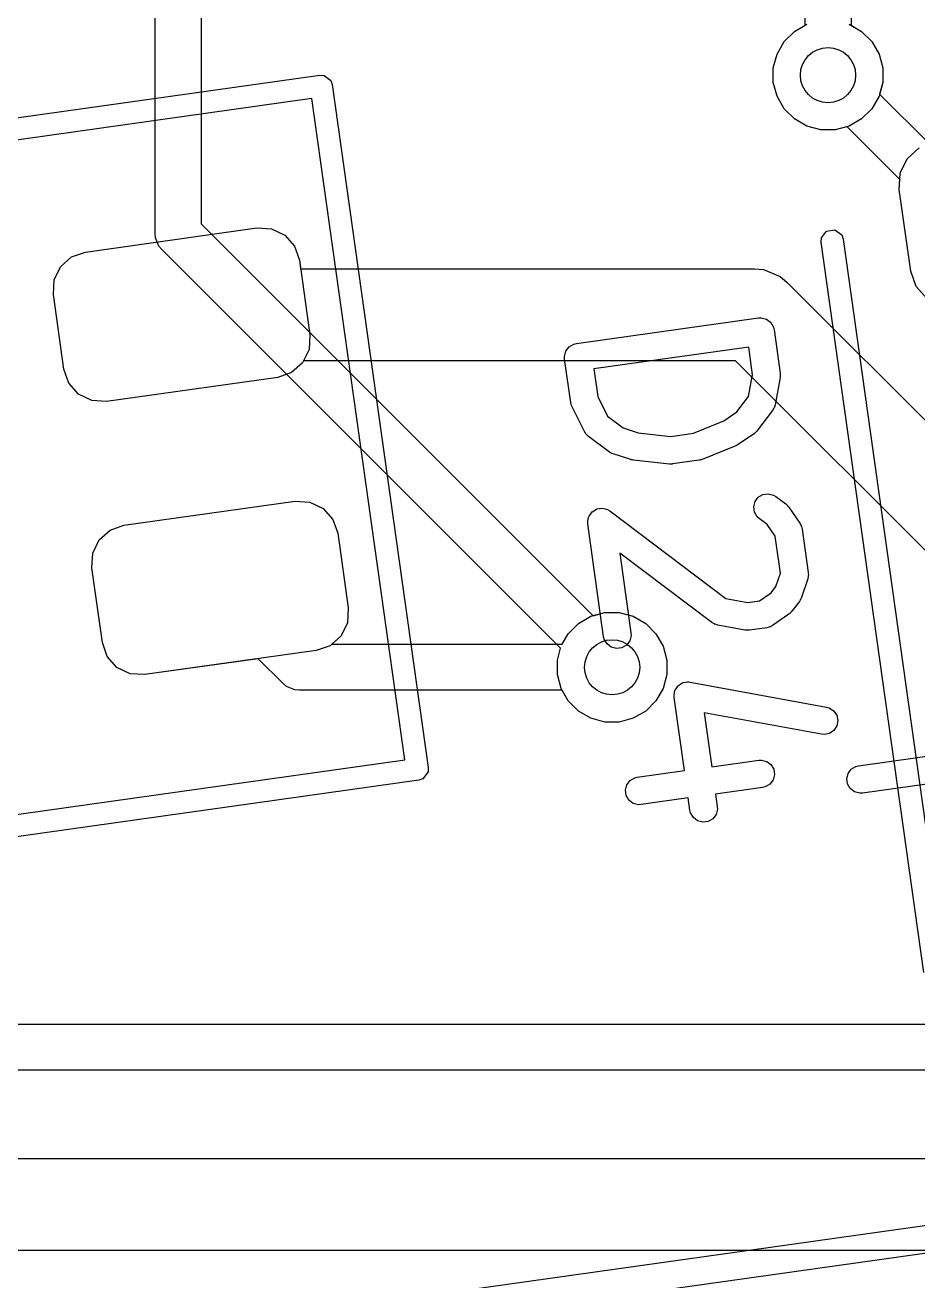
# Model space of a CAD drawing. Header units: millimetres. Extents: x 14 to 286, y -133 to -45.
# Drawn here: x 170.98 to 175.84, y -111.5 to -104.67 of the extents above; entities that cross this region are included whole.
import ezdxf

# ---------------------------------------------------------------- set-up
doc = ezdxf.new("R2010")
doc.units = ezdxf.units.MM
for name, color, linetype, true_color in [('B.Cu', 153, 'CONTINUOUS', 0x4d7fc4), ('F.Cu', 13, 'CONTINUOUS', 0xc83434), ('F.Mask', 201, 'CONTINUOUS', 0xd864ff), ('F.Paste', 253, 'CONTINUOUS', 0xb4a09a), ('F.Silkscreen', 41, 'CONTINUOUS', 0xf2eda1), ('User.Drawings', 9, 'CONTINUOUS', 0xc2c2c2)]:
    doc.layers.add(name, color=color, linetype=linetype, true_color=true_color)

msp = doc.modelspace()

# ---------------------------------------------------------------- linework, layer by layer
at = {"layer": 'B.Cu', "linetype": 'CONTINUOUS'}
for p, q in [((175.2226, -104.674622), (175.2226, -100.410376)), ((175.4726, -100.3586), (175.4726, -104.674622)), ((171.9397, -101.6944), (171.9397, -105.753923)), ((171.6897, -105.8057), (171.6897, -101.746176)), ((175.109594, -104.763272), (175.164972, -104.707894)), ((175.164972, -104.707894), (175.2226, -104.674622)), ((175.4726, -104.674622), (175.530228, -104.707894)), ((175.530228, -104.707894), (175.585606, -104.763272)), ((175.070436, -104.831095), (175.109594, -104.763272)), ((175.585606, -104.763272), (175.624764, -104.831095)), ((175.050167, -104.906742), (175.070436, -104.831095)), ((175.624764, -104.831095), (175.645033, -104.906742)), ((175.050167, -104.985058), (175.050167, -104.906742)), ((175.645033, -104.906742), (175.645033, -104.985058)), ((175.070436, -105.060705), (175.050167, -104.985058)), ((175.645033, -104.985058), (175.624764, -105.060705)), ((175.109594, -105.128528), (175.070436, -105.060705)), ((175.624764, -105.060705), (175.585606, -105.128528)), ((175.164972, -105.183906), (175.109594, -105.128528)), ((175.585606, -105.128528), (175.530228, -105.183906)), ((175.232795, -105.223064), (175.164972, -105.183906)), ((175.530228, -105.183906), (175.462405, -105.223064)), ((175.308442, -105.243333), (175.232795, -105.223064)), ((175.386758, -105.243333), (175.308442, -105.243333)), ((175.462405, -105.223064), (175.386758, -105.243333)), ((171.692102, -105.830086), (171.6897, -105.8057)), ((171.9397, -105.753923), (174.070466, -107.884689)), ((171.710766, -105.875146), (171.692102, -105.830086)), ((171.710771, -105.875151), (171.710766, -105.875146)), ((171.726312, -105.894088), (171.710771, -105.875151)), ((173.893689, -108.061466), (171.726312, -105.894088)), ((174.070466, -107.884689), (174.134742, -107.867467)), ((174.134742, -107.867467), (174.213058, -107.867467)), ((174.213058, -107.867467), (174.288705, -107.887736)), ((174.288705, -107.887736), (174.356528, -107.926894)), ((174.356528, -107.926894), (174.411906, -107.982272)), ((174.411906, -107.982272), (174.451064, -108.050095)), ((173.876467, -108.125742), (173.893689, -108.061466)), ((174.451064, -108.050095), (174.471333, -108.125742)), ((173.876467, -108.204058), (173.876467, -108.125742)), ((174.471333, -108.125742), (174.471333, -108.204058)), ((173.896736, -108.279705), (173.876467, -108.204058)), ((174.471333, -108.204058), (174.451064, -108.279705)), ((173.935894, -108.347528), (173.896736, -108.279705)), ((174.451064, -108.279705), (174.411906, -108.347528)), ((173.991272, -108.402906), (173.935894, -108.347528)), ((174.059095, -108.442064), (173.991272, -108.402906)), ((174.356528, -108.402906), (174.288705, -108.442064)), ((174.411906, -108.347528), (174.356528, -108.402906)), ((174.134742, -108.462333), (174.059095, -108.442064)), ((174.213058, -108.462333), (174.134742, -108.462333)), ((174.288705, -108.442064), (174.213058, -108.462333))]:
    msp.add_line(p, q, dxfattribs=at)
at = {"layer": 'B.Cu'}
for centre in [(175.3476, -104.9459), (174.1739, -108.1649)]:
    msp.add_circle(centre, 0.15, dxfattribs=at)
at = {"layer": 'F.Cu', "linetype": 'CONTINUOUS'}
for p, q in [((175.109594, -104.763272), (175.164972, -104.707894)), ((175.164972, -104.707894), (175.232795, -104.668736)), ((175.462405, -104.668736), (175.530228, -104.707894)), ((175.530228, -104.707894), (175.585606, -104.763272)), ((175.070436, -104.831095), (175.109594, -104.763272)), ((175.585606, -104.763272), (175.624764, -104.831095)), ((175.050167, -104.906742), (175.070436, -104.831095)), ((175.624764, -104.831095), (175.645033, -104.906742)), ((175.050167, -104.985058), (175.050167, -104.906742)), ((175.645033, -104.906742), (175.645033, -104.985058)), ((175.070436, -105.060705), (175.050167, -104.985058)), ((175.645033, -104.985058), (175.62781, -105.049334)), ((175.109594, -105.128528), (175.070436, -105.060705)), ((175.62781, -105.049334), (175.900235, -105.321759)), ((175.164972, -105.183906), (175.109594, -105.128528)), ((175.232795, -105.223064), (175.164972, -105.183906)), ((175.308442, -105.243333), (175.232795, -105.223064)), ((175.386758, -105.243333), (175.308442, -105.243333)), ((175.451034, -105.22611), (175.386758, -105.243333)), ((175.73794, -105.513016), (175.451034, -105.22611)), ((175.734889, -105.566752), (175.73794, -105.513016)), ((175.797517, -106.012372), (175.734889, -105.566752)), ((171.311614, -105.907453), (172.242466, -105.776631)), ((172.242466, -105.776631), (172.322324, -105.781166)), ((172.322324, -105.781166), (172.394369, -105.815915)), ((172.394369, -105.815915), (172.44763, -105.87559)), ((172.44763, -105.87559), (172.474001, -105.951105)), ((171.176424, -105.987086), (171.236099, -105.933825)), ((171.236099, -105.933825), (171.311614, -105.907453)), ((171.141675, -106.059131), (171.176424, -105.987086)), ((172.474001, -105.951105), (172.480606, -105.9981)), ((172.480606, -105.9981), (174.9478, -105.9981)), ((174.9478, -105.9981), (174.996573, -106.002904)), ((174.996573, -106.002904), (175.086693, -106.040233)), ((175.826461, -106.095255), (175.797517, -106.012372)), ((171.13714, -106.138989), (171.141675, -106.059131)), ((175.086693, -106.040233), (175.086697, -106.040237)), ((175.086697, -106.040237), (175.124577, -106.071323)), ((175.124577, -106.071323), (176.351929, -107.298675)), ((171.194201, -106.544999), (171.13714, -106.138989)), ((175.884919, -106.160751), (175.826461, -106.095255)), ((171.220572, -106.620514), (171.194201, -106.544999)), ((172.432103, -106.562279), (172.356588, -106.588651)), ((172.491778, -106.509018), (172.432103, -106.562279)), ((172.497044, -106.4981), (172.491778, -106.509018)), ((174.844246, -106.4981), (172.497044, -106.4981)), ((175.998375, -107.652229), (174.844246, -106.4981)), ((171.273833, -106.680189), (171.220572, -106.620514)), ((172.356588, -106.588651), (171.425736, -106.719473)), ((171.345878, -106.714938), (171.273833, -106.680189)), ((171.425736, -106.719473), (171.345878, -106.714938)), ((171.520373, -107.392855), (172.451225, -107.262033)), ((172.451225, -107.262033), (172.531083, -107.266568)), ((172.531083, -107.266568), (172.603128, -107.301317)), ((172.603128, -107.301317), (172.656389, -107.360992)), ((172.656389, -107.360992), (172.68276, -107.436507)), ((171.385183, -107.472488), (171.444858, -107.419227)), ((171.444858, -107.419227), (171.520373, -107.392855)), ((172.68276, -107.436507), (172.739821, -107.842517)), ((171.350434, -107.544533), (171.385183, -107.472488)), ((171.345899, -107.624391), (171.350434, -107.544533)), ((171.40296, -108.030401), (171.345899, -107.624391)), ((172.739821, -107.842517), (172.735286, -107.922375)), ((172.735286, -107.922375), (172.700537, -107.99442)), ((173.935894, -107.982272), (173.991272, -107.926894)), ((173.991272, -107.926894), (174.059095, -107.887736)), ((174.059095, -107.887736), (174.134742, -107.867467)), ((174.134742, -107.867467), (174.213058, -107.867467)), ((174.213058, -107.867467), (174.288705, -107.887736)), ((174.288705, -107.887736), (174.356528, -107.926894)), ((174.356528, -107.926894), (174.411906, -107.982272)), ((172.700537, -107.99442), (172.64958, -108.0399)), ((173.902622, -108.0399), (173.935894, -107.982272)), ((174.411906, -107.982272), (174.451064, -108.050095)), ((171.429331, -108.105916), (171.40296, -108.030401)), ((172.64958, -108.0399), (173.902622, -108.0399)), ((174.451064, -108.050095), (174.471333, -108.125742)), ((171.482592, -108.165591), (171.429331, -108.105916)), ((172.250872, -108.118249), (171.634495, -108.204875)), ((172.385912, -108.253289), (172.250872, -108.118249)), ((174.471333, -108.125742), (174.471333, -108.204058)), ((171.554637, -108.20034), (171.482592, -108.165591)), ((171.634495, -108.204875), (171.554637, -108.20034)), ((172.404854, -108.268834), (172.385912, -108.253289)), ((172.449913, -108.287498), (172.404854, -108.268834)), ((174.471333, -108.204058), (174.451064, -108.279705)), ((172.449914, -108.287498), (172.449913, -108.287498)), ((172.4743, -108.2899), (172.449914, -108.287498)), ((173.902622, -108.2899), (172.4743, -108.2899)), ((173.935894, -108.347528), (173.902622, -108.2899)), ((174.451064, -108.279705), (174.411906, -108.347528)), ((173.991272, -108.402906), (173.935894, -108.347528)), ((174.059095, -108.442064), (173.991272, -108.402906)), ((174.356528, -108.402906), (174.288705, -108.442064)), ((174.411906, -108.347528), (174.356528, -108.402906)), ((174.134742, -108.462333), (174.059095, -108.442064)), ((174.213058, -108.462333), (174.134742, -108.462333)), ((174.288705, -108.442064), (174.213058, -108.462333)), ((167.753433, -110.1053), (181.909022, -110.1053)), ((181.909022, -110.3553), (167.625302, -110.3553)), ((168.318954, -110.8355), (182.881646, -110.8355)), ((182.881646, -111.3355), (168.318954, -111.3355))]:
    msp.add_line(p, q, dxfattribs=at)
at = {"layer": 'F.Cu'}
for centre in [(175.3476, -104.9459), (174.1739, -108.1649)]:
    msp.add_circle(centre, 0.15, dxfattribs=at)
at = {"layer": 'F.Mask', "linetype": 'CONTINUOUS'}
for p, q in [((175.739866, -105.479102), (175.778007, -105.400029)), ((175.778007, -105.400029), (175.843503, -105.341571)), ((175.734889, -105.566752), (175.739866, -105.479102)), ((175.797517, -106.012372), (175.734889, -105.566752)), ((171.311614, -105.907453), (172.242466, -105.776631)), ((172.242466, -105.776631), (172.322324, -105.781166)), ((172.322324, -105.781166), (172.394369, -105.815915)), ((172.394369, -105.815915), (172.44763, -105.87559)), ((172.44763, -105.87559), (172.474001, -105.951105)), ((171.176424, -105.987086), (171.236099, -105.933825)), ((171.236099, -105.933825), (171.311614, -105.907453)), ((171.141675, -106.059131), (171.176424, -105.987086)), ((172.474001, -105.951105), (172.531062, -106.357115)), ((175.826461, -106.095255), (175.797517, -106.012372)), ((171.13714, -106.138989), (171.141675, -106.059131)), ((171.194201, -106.544999), (171.13714, -106.138989)), ((175.884919, -106.160751), (175.826461, -106.095255)), ((172.531062, -106.357115), (172.526527, -106.436973)), ((172.526527, -106.436973), (172.491778, -106.509018)), ((171.220572, -106.620514), (171.194201, -106.544999)), ((172.432103, -106.562279), (172.356588, -106.588651)), ((172.491778, -106.509018), (172.432103, -106.562279)), ((171.273833, -106.680189), (171.220572, -106.620514)), ((172.356588, -106.588651), (171.425736, -106.719473)), ((171.345878, -106.714938), (171.273833, -106.680189)), ((171.425736, -106.719473), (171.345878, -106.714938)), ((171.520373, -107.392855), (172.451225, -107.262033)), ((172.451225, -107.262033), (172.531083, -107.266568)), ((172.531083, -107.266568), (172.603128, -107.301317)), ((172.603128, -107.301317), (172.656389, -107.360992)), ((172.656389, -107.360992), (172.68276, -107.436507)), ((171.385183, -107.472488), (171.444858, -107.419227)), ((171.444858, -107.419227), (171.520373, -107.392855)), ((172.68276, -107.436507), (172.739821, -107.842517)), ((171.350434, -107.544533), (171.385183, -107.472488)), ((171.345899, -107.624391), (171.350434, -107.544533)), ((171.40296, -108.030401), (171.345899, -107.624391)), ((172.739821, -107.842517), (172.735286, -107.922375)), ((172.735286, -107.922375), (172.700537, -107.99442)), ((172.700537, -107.99442), (172.640862, -108.047681)), ((171.429331, -108.105916), (171.40296, -108.030401)), ((172.640862, -108.047681), (172.565347, -108.074053)), ((171.482592, -108.165591), (171.429331, -108.105916)), ((172.565347, -108.074053), (171.634495, -108.204875)), ((171.554637, -108.20034), (171.482592, -108.165591)), ((171.634495, -108.204875), (171.554637, -108.20034))]:
    msp.add_line(p, q, dxfattribs=at)
at = {"layer": 'F.Paste', "linetype": 'CONTINUOUS'}
for p, q in [((175.739866, -105.479102), (175.778007, -105.400029)), ((175.778007, -105.400029), (175.843503, -105.341571)), ((175.734889, -105.566752), (175.739866, -105.479102)), ((175.797517, -106.012372), (175.734889, -105.566752)), ((171.311614, -105.907453), (172.242466, -105.776631)), ((172.242466, -105.776631), (172.322324, -105.781166)), ((172.322324, -105.781166), (172.394369, -105.815915)), ((172.394369, -105.815915), (172.44763, -105.87559)), ((172.44763, -105.87559), (172.474001, -105.951105)), ((171.176424, -105.987086), (171.236099, -105.933825)), ((171.236099, -105.933825), (171.311614, -105.907453)), ((171.141675, -106.059131), (171.176424, -105.987086)), ((172.474001, -105.951105), (172.531062, -106.357115)), ((175.826461, -106.095255), (175.797517, -106.012372)), ((171.13714, -106.138989), (171.141675, -106.059131)), ((171.194201, -106.544999), (171.13714, -106.138989)), ((175.884919, -106.160751), (175.826461, -106.095255)), ((172.531062, -106.357115), (172.526527, -106.436973)), ((172.526527, -106.436973), (172.491778, -106.509018)), ((171.220572, -106.620514), (171.194201, -106.544999)), ((172.432103, -106.562279), (172.356588, -106.588651)), ((172.491778, -106.509018), (172.432103, -106.562279)), ((171.273833, -106.680189), (171.220572, -106.620514)), ((172.356588, -106.588651), (171.425736, -106.719473)), ((171.345878, -106.714938), (171.273833, -106.680189)), ((171.425736, -106.719473), (171.345878, -106.714938)), ((171.520373, -107.392855), (172.451225, -107.262033)), ((172.451225, -107.262033), (172.531083, -107.266568)), ((172.531083, -107.266568), (172.603128, -107.301317)), ((172.603128, -107.301317), (172.656389, -107.360992)), ((172.656389, -107.360992), (172.68276, -107.436507)), ((171.385183, -107.472488), (171.444858, -107.419227)), ((171.444858, -107.419227), (171.520373, -107.392855)), ((172.68276, -107.436507), (172.739821, -107.842517)), ((171.350434, -107.544533), (171.385183, -107.472488)), ((171.345899, -107.624391), (171.350434, -107.544533)), ((171.40296, -108.030401), (171.345899, -107.624391)), ((172.739821, -107.842517), (172.735286, -107.922375)), ((172.735286, -107.922375), (172.700537, -107.99442)), ((172.700537, -107.99442), (172.640862, -108.047681)), ((171.429331, -108.105916), (171.40296, -108.030401)), ((172.640862, -108.047681), (172.565347, -108.074053)), ((171.482592, -108.165591), (171.429331, -108.105916)), ((172.565347, -108.074053), (171.634495, -108.204875)), ((171.554637, -108.20034), (171.482592, -108.165591)), ((171.634495, -108.204875), (171.554637, -108.20034))]:
    msp.add_line(p, q, dxfattribs=at)
at = {"layer": 'F.Silkscreen', "linetype": 'CONTINUOUS'}
for p, q in [((165.356222, -105.961813), (172.585179, -104.94585)), ((172.585179, -104.94585), (172.608552, -104.947177)), ((172.608552, -104.947177), (172.645227, -104.974814)), ((172.645227, -104.974814), (172.652945, -104.996916)), ((172.652945, -104.996916), (173.174844, -108.710421)), ((172.542463, -105.073032), (165.432338, -106.072294)), ((173.047661, -108.667705), (172.542463, -105.073032)), ((175.312007, -105.830208), (175.339644, -105.793533)), ((175.339644, -105.793533), (175.385119, -105.787142)), ((175.385119, -105.787142), (175.421794, -105.814779)), ((175.31068, -105.853581), (175.312007, -105.830208)), ((175.868764, -109.824556), (175.31068, -105.853581)), ((175.421794, -105.814779), (175.429512, -105.836881)), ((175.429512, -105.836881), (175.979245, -109.748439)), ((173.979637, -106.404906), (174.969905, -106.265733)), ((174.969905, -106.265733), (174.984595, -106.265123)), ((174.984595, -106.265123), (175.012927, -106.272451)), ((175.012927, -106.272451), (175.036297, -106.290062)), ((175.036297, -106.290062), (175.05115, -106.315276)), ((175.05115, -106.315276), (175.054613, -106.329565)), ((175.054613, -106.329565), (175.087749, -106.565343)), ((173.922523, -106.446592), (173.940134, -106.423222)), ((173.940134, -106.423222), (173.965348, -106.408369)), ((173.965348, -106.408369), (173.979637, -106.404906)), ((174.91651, -106.42471), (174.074782, -106.543008)), ((174.937515, -106.574165), (174.91651, -106.42471)), ((173.915195, -106.474924), (173.922523, -106.446592)), ((173.915805, -106.489614), (173.915195, -106.474924)), ((173.948941, -106.725392), (173.915805, -106.489614)), ((174.074782, -106.543008), (174.095787, -106.692462)), ((174.915652, -106.692879), (174.937515, -106.574165)), ((175.087239, -106.589365), (175.059966, -106.737459)), ((175.087862, -106.581948), (175.087239, -106.589365)), ((175.087749, -106.565343), (175.088057, -106.572778)), ((175.088358, -106.580033), (175.087862, -106.581948)), ((175.088057, -106.572778), (175.088471, -106.574714)), ((175.088471, -106.574714), (175.088247, -106.57737)), ((175.088247, -106.57737), (175.088358, -106.580033)), ((174.095787, -106.692462), (174.149524, -106.80055)), ((174.852575, -106.776584), (174.915652, -106.692879)), ((173.950692, -106.73262), (173.948941, -106.725392)), ((173.950829, -106.734599), (173.950692, -106.73262)), ((173.951776, -106.737091), (173.950829, -106.734599)), ((173.952404, -106.739681), (173.951776, -106.737091)), ((173.953409, -106.741387), (173.952404, -106.739681)), ((173.956053, -106.748343), (173.953409, -106.741387)), ((174.023091, -106.883182), (173.956053, -106.748343)), ((175.053758, -106.756459), (175.046103, -106.769011)), ((175.054432, -106.753849), (175.053758, -106.756459)), ((175.055898, -106.751588), (175.054432, -106.753849)), ((175.059966, -106.737459), (175.055898, -106.751588)), ((174.149524, -106.80055), (174.233231, -106.863628)), ((174.615887, -106.892531), (174.781694, -106.825418)), ((174.781694, -106.825418), (174.852575, -106.776584)), ((175.046103, -106.769011), (174.965047, -106.876577)), ((174.030895, -106.895642), (174.023091, -106.883182)), ((174.032926, -106.897411), (174.030895, -106.895642)), ((174.034294, -106.899734), (174.032926, -106.897411)), ((174.045113, -106.909691), (174.034294, -106.899734)), ((174.233231, -106.863628), (174.314827, -106.891032)), ((174.314827, -106.891032), (174.492707, -106.909843)), ((174.492707, -106.909843), (174.615887, -106.892531)), ((174.947699, -106.893202), (174.860016, -106.953612)), ((174.953381, -106.888402), (174.947699, -106.893202)), ((174.95509, -106.887396), (174.953381, -106.888402)), ((174.956895, -106.885434), (174.95509, -106.887396)), ((174.958931, -106.883715), (174.956895, -106.885434)), ((174.960008, -106.882051), (174.958931, -106.883715)), ((174.965047, -106.876577), (174.960008, -106.882051)), ((174.152679, -106.990747), (174.045113, -106.909691)), ((174.845604, -106.961372), (174.66361, -107.035037)), ((174.846618, -106.96084), (174.845604, -106.961372)), ((174.847149, -106.960727), (174.846618, -106.96084)), ((174.852868, -106.957564), (174.847149, -106.960727)), ((174.858627, -106.954546), (174.852868, -106.957564)), ((174.859012, -106.954167), (174.858627, -106.954546)), ((174.860016, -106.953612), (174.859012, -106.954167)), ((174.159029, -106.994619), (174.152679, -106.990747)), ((174.160525, -106.995923), (174.159029, -106.994619)), ((174.162958, -106.997016), (174.160525, -106.995923)), ((174.165231, -106.998402), (174.162958, -106.997016)), ((174.167147, -106.998897), (174.165231, -106.998402)), ((174.173936, -107.001947), (174.167147, -106.998897)), ((174.274874, -107.035848), (174.173936, -107.001947)), ((174.275992, -107.036105), (174.274874, -107.035848)), ((174.276467, -107.036363), (174.275992, -107.036105)), ((174.282833, -107.037676), (174.276467, -107.036363)), ((174.289204, -107.039141), (174.282833, -107.037676)), ((174.289745, -107.039103), (174.289204, -107.039141)), ((174.290866, -107.039335), (174.289745, -107.039103)), ((174.486116, -107.059982), (174.290866, -107.039335)), ((174.645908, -107.039786), (174.504441, -107.059668)), ((174.6484, -107.039182), (174.645908, -107.039786)), ((174.649506, -107.039191), (174.6484, -107.039182)), ((174.654815, -107.037627), (174.649506, -107.039191)), ((174.660197, -107.036323), (174.654815, -107.037627)), ((174.66115, -107.035761), (174.660197, -107.036323)), ((174.66361, -107.035037), (174.66115, -107.035761)), ((174.488677, -107.06), (174.486116, -107.059982)), ((174.489751, -107.060278), (174.488677, -107.06)), ((174.495287, -107.060048), (174.489751, -107.060278)), ((174.500819, -107.060088), (174.495287, -107.060048)), ((174.50188, -107.059774), (174.500819, -107.060088)), ((174.504441, -107.059668), (174.50188, -107.059774)), ((174.951024, -107.263787), (174.968636, -107.240416)), ((174.968636, -107.240416), (174.99385, -107.225563)), ((174.99385, -107.225563), (175.022828, -107.221491)), ((175.022828, -107.221491), (175.05116, -107.228817)), ((175.05116, -107.228817), (175.063713, -107.236472)), ((175.063713, -107.236472), (175.117496, -107.277)), ((174.066052, -107.319177), (174.083014, -107.309186)), ((174.083014, -107.309186), (174.091266, -107.304325)), ((174.091266, -107.304325), (174.120245, -107.300252)), ((174.120245, -107.300252), (174.135992, -107.304325)), ((174.135992, -107.304325), (174.148576, -107.307579)), ((174.148576, -107.307579), (174.161129, -107.315234)), ((174.943698, -107.292119), (174.951024, -107.263787)), ((174.94777, -107.321097), (174.943698, -107.292119)), ((175.117496, -107.277), (175.122969, -107.282037)), ((175.122969, -107.282037), (175.124633, -107.283115)), ((175.124633, -107.283115), (175.126353, -107.285151)), ((175.126353, -107.285151), (175.128314, -107.286956)), ((175.128314, -107.286956), (175.129319, -107.288662)), ((175.129319, -107.288662), (175.134121, -107.294347)), ((175.134121, -107.294347), (175.194532, -107.382031)), ((174.041113, -107.37088), (174.046409, -107.350405)), ((174.041723, -107.38557), (174.041113, -107.37088)), ((174.046409, -107.350405), (174.04844, -107.342549)), ((174.04844, -107.342549), (174.066052, -107.319177)), ((174.161129, -107.315234), (174.792384, -107.790918)), ((174.962623, -107.346311), (174.94777, -107.321097)), ((174.973441, -107.356268), (174.962623, -107.346311)), ((175.017504, -107.389471), (174.973441, -107.356268)), ((175.194532, -107.382031), (175.201647, -107.394898)), ((174.127878, -107.998594), (174.041723, -107.38557)), ((175.060965, -107.452553), (175.017504, -107.389471)), ((175.201647, -107.394898), (175.20221, -107.397532)), ((175.20221, -107.397532), (175.203578, -107.399855)), ((175.203578, -107.399855), (175.207041, -107.414144)), ((175.207041, -107.414144), (175.240177, -107.649922)), ((175.089172, -107.653265), (175.060965, -107.452553)), ((174.716252, -107.92137), (174.215462, -107.543998)), ((174.215462, -107.543998), (174.276418, -107.977718)), ((175.064784, -107.725882), (175.089172, -107.653265)), ((175.240177, -107.649922), (175.240786, -107.664612)), ((175.237004, -107.684238), (175.203103, -107.785177)), ((175.240297, -107.669909), (175.237004, -107.684238)), ((175.240786, -107.664612), (175.240111, -107.667218)), ((175.240111, -107.667218), (175.240297, -107.669909)), ((174.792384, -107.790918), (174.911096, -107.812782)), ((174.975822, -107.803686), (175.038906, -107.760223)), ((175.038906, -107.760223), (175.064784, -107.725882)), ((175.200055, -107.791961), (175.199559, -107.793882)), ((175.203103, -107.785177), (175.200055, -107.791961)), ((174.911096, -107.812782), (174.975822, -107.803686)), ((175.151375, -107.860217), (175.146339, -107.865688)), ((175.191904, -107.806435), (175.151375, -107.860217)), ((175.195778, -107.800082), (175.191904, -107.806435)), ((175.197079, -107.798589), (175.195778, -107.800082)), ((175.19817, -107.796159), (175.197079, -107.798589)), ((175.199559, -107.793882), (175.19817, -107.796159)), ((174.728805, -107.929025), (174.716252, -107.92137)), ((175.134029, -107.876842), (175.046345, -107.937253)), ((175.139711, -107.872041), (175.134029, -107.876842)), ((175.141419, -107.871036), (175.139711, -107.872041)), ((175.143223, -107.869075), (175.141419, -107.871036)), ((175.145261, -107.867354), (175.143223, -107.869075)), ((175.146339, -107.865688), (175.145261, -107.867354)), ((174.277028, -107.992409), (174.2697, -108.02074)), ((174.276418, -107.977718), (174.277028, -107.992409)), ((174.731414, -107.929699), (174.728805, -107.929025)), ((174.733675, -107.931164), (174.731414, -107.929699)), ((174.747804, -107.935232), (174.733675, -107.931164)), ((174.895898, -107.962506), (174.747804, -107.935232)), ((174.903316, -107.96313), (174.895898, -107.962506)), ((174.905229, -107.963625), (174.903316, -107.96313)), ((174.907885, -107.963514), (174.905229, -107.963625)), ((174.910549, -107.963739), (174.907885, -107.963514)), ((174.91249, -107.963323), (174.910549, -107.963739)), ((174.919919, -107.963016), (174.91249, -107.963323)), ((175.014232, -107.949762), (174.919919, -107.963016)), ((175.028521, -107.946299), (175.014232, -107.949762)), ((175.030843, -107.944931), (175.028521, -107.946299)), ((175.033478, -107.944368), (175.030843, -107.944931)), ((175.046345, -107.937253), (175.033478, -107.944368)), ((174.131341, -108.012883), (174.127878, -107.998594)), ((174.146194, -108.038098), (174.131341, -108.012883)), ((174.169564, -108.055709), (174.146194, -108.038098)), ((174.197896, -108.063036), (174.169564, -108.055709)), ((174.226875, -108.058963), (174.197896, -108.063036)), ((174.252089, -108.04411), (174.226875, -108.058963)), ((174.2697, -108.02074), (174.252089, -108.04411)), ((174.524938, -108.276825), (174.531474, -108.266737)), ((174.531474, -108.266737), (174.533693, -108.265208)), ((174.533693, -108.265208), (174.535315, -108.263056)), ((174.535315, -108.263056), (174.545677, -108.256951)), ((174.545677, -108.256951), (174.555572, -108.250135)), ((174.555572, -108.250135), (174.558204, -108.249572)), ((174.558204, -108.249572), (174.560529, -108.248203)), ((174.560529, -108.248203), (174.572438, -108.246529)), ((174.572438, -108.246529), (174.584189, -108.244017)), ((174.584189, -108.244017), (174.588018, -108.244339)), ((174.588018, -108.244339), (174.589508, -108.24413)), ((174.589508, -108.24413), (174.591425, -108.244626)), ((174.591425, -108.244626), (174.59884, -108.24525)), ((174.59884, -108.24525), (175.339311, -108.381618)), ((174.510263, -108.320077), (174.510535, -108.318597)), ((174.510677, -108.322015), (174.510263, -108.320077)), ((174.510376, -108.314758), (174.513386, -108.303117)), ((174.510535, -108.318597), (174.510376, -108.314758)), ((174.510986, -108.329448), (174.510677, -108.322015)), ((174.566821, -108.726733), (174.510986, -108.329448)), ((174.513386, -108.303117), (174.515564, -108.291297)), ((174.515564, -108.291297), (174.517029, -108.289035)), ((174.517029, -108.289035), (174.517704, -108.286426)), ((174.517704, -108.286426), (174.524938, -108.276825)), ((175.339311, -108.381618), (175.35344, -108.385686)), ((175.35344, -108.385686), (175.378, -108.401596)), ((175.378, -108.401596), (175.394602, -108.425694)), ((175.312143, -108.529138), (174.674008, -108.411616)), ((174.674008, -108.411616), (174.715361, -108.705857)), ((175.394602, -108.425694), (175.400719, -108.454311)), ((175.400719, -108.454311), (175.395419, -108.483091)), ((175.326794, -108.53037), (175.312143, -108.529138)), ((175.355411, -108.524253), (175.326794, -108.53037)), ((175.379509, -108.507651), (175.355411, -108.524253)), ((175.395419, -108.483091), (175.379509, -108.507651)), ((166.620675, -109.570959), (173.047661, -108.667705)), ((174.715361, -108.705857), (174.97118, -108.669905)), ((174.97118, -108.669905), (174.98587, -108.669295)), ((174.98587, -108.669295), (175.014202, -108.676623)), ((175.014202, -108.676623), (175.037572, -108.694234)), ((173.173517, -108.733794), (173.14588, -108.770469)), ((173.174844, -108.710421), (173.173517, -108.733794)), ((174.311001, -108.762687), (174.566821, -108.726733)), ((175.037572, -108.694234), (175.052425, -108.719448)), ((175.052425, -108.719448), (175.056498, -108.748427)), ((173.123778, -108.778187), (166.612765, -109.69325)), ((173.14588, -108.770469), (173.123778, -108.778187)), ((174.246559, -108.832705), (174.253887, -108.804373)), ((174.253887, -108.804373), (174.271498, -108.781003)), ((174.271498, -108.781003), (174.296712, -108.76615)), ((174.296712, -108.76615), (174.311001, -108.762687)), ((175.006345, -108.814982), (174.992056, -108.818445)), ((175.031559, -108.800129), (175.006345, -108.814982)), ((175.04917, -108.776759), (175.031559, -108.800129)), ((175.056498, -108.748427), (175.04917, -108.776759)), ((174.250632, -108.861684), (174.246559, -108.832705)), ((174.265485, -108.886898), (174.250632, -108.861684)), ((174.587697, -108.875273), (174.331877, -108.911227)), ((174.597141, -108.942471), (174.587697, -108.875273)), ((174.992056, -108.818445), (174.736237, -108.854397)), ((174.736237, -108.854397), (174.745681, -108.921595)), ((174.288855, -108.904509), (174.265485, -108.886898)), ((174.317187, -108.911837), (174.288855, -108.904509)), ((174.331877, -108.911227), (174.317187, -108.911837)), ((174.600604, -108.95676), (174.597141, -108.942471)), ((174.746291, -108.936286), (174.738963, -108.964617)), ((174.745681, -108.921595), (174.746291, -108.936286)), ((174.615457, -108.981975), (174.600604, -108.95676)), ((174.638827, -108.999586), (174.615457, -108.981975)), ((174.667159, -109.006913), (174.638827, -108.999586)), ((174.696138, -109.00284), (174.667159, -109.006913)), ((174.721352, -108.987987), (174.696138, -109.00284)), ((174.738963, -108.964617), (174.721352, -108.987987))]:
    msp.add_line(p, q, dxfattribs=at)
at = {"layer": 'User.Drawings', "linetype": 'CONTINUOUS'}
for p, q in [((175.513682, -108.700068), (176.42968, -108.571332)), ((175.44924, -108.770086), (175.456568, -108.741754)), ((175.456568, -108.741754), (175.474179, -108.718384)), ((175.474179, -108.718384), (175.499393, -108.703531)), ((175.499393, -108.703531), (175.513682, -108.700068)), ((176.524826, -108.709435), (175.534558, -108.848608)), ((175.453313, -108.799065), (175.44924, -108.770086)), ((175.468166, -108.824279), (175.453313, -108.799065)), ((175.491536, -108.84189), (175.468166, -108.824279)), ((175.519868, -108.849218), (175.491536, -108.84189)), ((175.534558, -108.848608), (175.519868, -108.849218)), ((160.791298, -113.318568), (179.281462, -110.719945)), ((179.376665, -110.85845), (160.512058, -113.509697))]:
    msp.add_line(p, q, dxfattribs=at)

doc.saveas('drawing.dxf')
